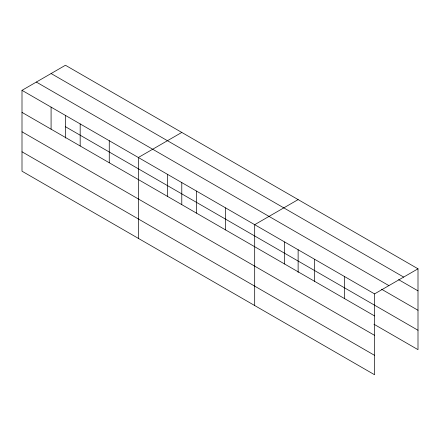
<?xml version="1.0" encoding="UTF-8"?>
<svg xmlns="http://www.w3.org/2000/svg" width="440" height="440" viewBox="0 0 440 440"><rect width="100%" height="100%" fill="white"/><g stroke="black" fill="none" stroke-linecap="round" stroke-linejoin="round"><path stroke-width="0.66" d="M22 90.338L374.561 293.887L374.561 374.743L22 171.193L22 90.338L65.439 65.258L418 268.807L418 349.663L373.929 324.22M181.786 132.429L138.347 157.509L138.347 238.365M298.127 199.601L254.689 224.681L254.689 305.536M374.561 293.887L418 268.807M51.106 73.535L403.667 277.079M398.607 279.664L418 290.857M36.333 82.06L388.894 285.61M381.568 289.234L418 310.266M65.439 126.709L418 330.259M22 112.387L374.561 315.937M22 131.797L374.561 335.346M22 151.789L374.561 355.339M344.591 276.584L344.591 298.639M314.627 259.281L314.627 281.336M298.127 249.722L298.127 272.426M284.658 241.978L284.658 264.033M225.605 207.884L225.605 229.939M196.515 191.092L196.515 213.147M181.786 182.551L181.786 204.589M167.431 174.301L167.431 196.356M109.258 140.712L109.258 162.767M80.174 123.921L80.174 145.976M65.439 115.379L65.439 138.083M51.084 107.129L51.084 129.184"/></g></svg>
